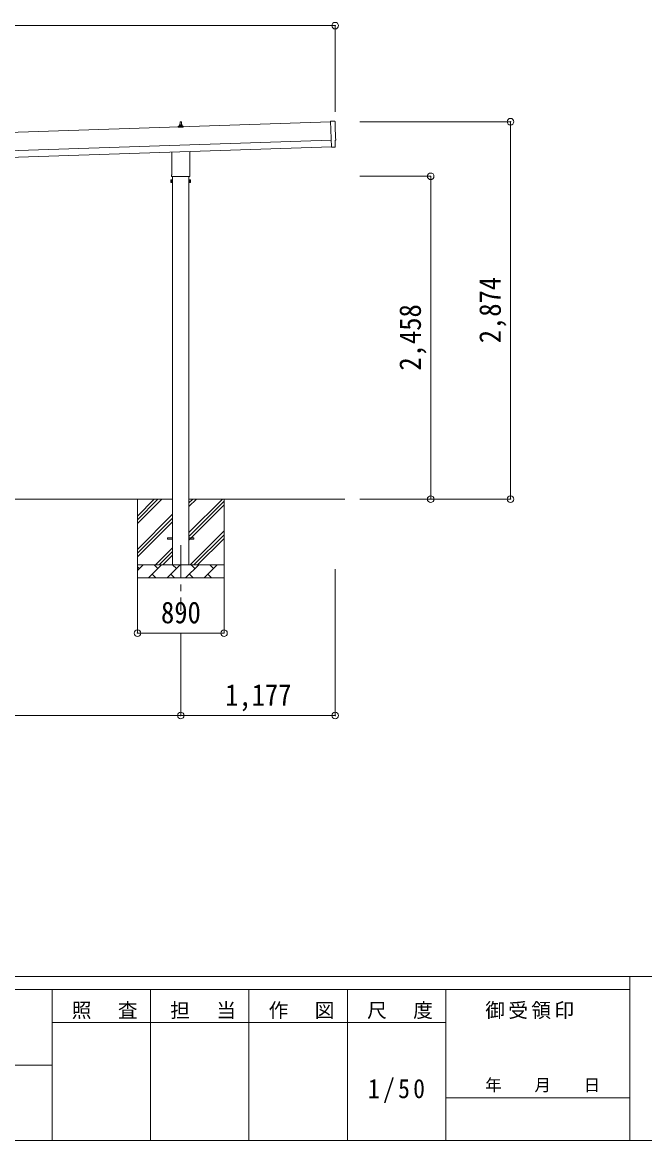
# Model space of a CAD drawing. Units: millimetres at full size, sheet at 1:50; some dimension numbers follow another scale. Extents: x -14053 to 14053, y -9700 to 9700.
# Drawn here: x 4276 to 9016, y -9700 to -1186 of the extents above; entities that cross this region are included whole.
import ezdxf
from ezdxf.enums import TextEntityAlignment as Align

# ---------------------------------------------------------------- set-up
doc = ezdxf.new("R2010")
doc.units = ezdxf.units.MM
doc.header["$LTSCALE"] = 50
doc.header["$PDMODE"] = 32
doc.header["$PDSIZE"] = 50
doc.linetypes.add('CHAIN1', pattern=[8, 5, -1, 1, -1])
for name, color, linetype, lineweight in [('0-0_0', 7, 'Continuous', 9), ('0-1_Defpoints', 4, 'Continuous', 9), ('0-6_PARTS1', 6, 'Continuous', 9), ('F-0', 7, 'Continuous', 9)]:
    doc.layers.add(name, color=color, linetype=linetype, lineweight=lineweight)
doc.styles.add('ＭＳ ゴシック', font='')
doc.styles.get('ＭＳ ゴシック').set_extended_font_data('MS Gothic')

msp = doc.modelspace()

# ---------------------------------------------------------------- linework, layer by layer
at = {"layer": '0-0_0'}
for p, q in [((5419.54, -4815.76), (2444.54, -4815.76)), ((5152.04, -4815.76), (5152.04, -5415.76)), ((5152.04, -5000.81), (5337.09, -4815.76)), ((5152.04, -4972.53), (5308.8, -4815.76)), ((5152.04, -4944.24), (5280.52, -4815.76)), ((6732.91, -4815.76), (5544.54, -4815.76)), ((5544.54, -5070.86), (5799.63, -4815.76)), ((5544.54, -4872.87), (5601.64, -4815.76)), ((5544.54, -4844.59), (5573.36, -4815.76)), ((5544.54, -5099.14), (5812.04, -4831.64)), ((5812.04, -4815.76), (5812.04, -5415.76)), ((5152.04, -5198.8), (5419.54, -4931.3)), ((5544.54, -5127.43), (5812.04, -4859.93)), ((5152.04, -5227.09), (5419.54, -4959.59)), ((5152.04, -5255.37), (5419.54, -4987.87)), ((5554.19, -5315.76), (5812.04, -5057.92)), ((5582.48, -5315.76), (5812.04, -5086.2)), ((5289.63, -5315.76), (5419.54, -5185.86)), ((5610.76, -5315.76), (5812.04, -5114.49)), ((5317.92, -5315.76), (5419.54, -5214.14)), ((5346.2, -5315.76), (5419.54, -5242.43)), ((5152.04, -5315.76), (5812.04, -5315.76)), ((5152.04, -5358.65), (5194.93, -5315.76)), ((5166.38, -5344.31), (5152.04, -5329.97)), ((5236.35, -5415.76), (5336.35, -5315.76)), ((5307.8, -5344.31), (5279.24, -5315.76)), ((5377.77, -5415.76), (5477.77, -5315.76)), ((5449.22, -5344.31), (5420.66, -5315.76)), ((5519.19, -5415.76), (5619.19, -5315.76)), ((5590.64, -5344.31), (5562.09, -5315.76)), ((5660.61, -5415.76), (5760.61, -5315.76)), ((5732.06, -5344.31), (5703.51, -5315.76)), ((5808.75, -5315.76), (5812.04, -5312.48)), ((5812.04, -5415.76), (5152.04, -5415.76)), ((5264.9, -5387.21), (5293.46, -5415.76)), ((5406.32, -5387.21), (5434.88, -5415.76)), ((5547.75, -5387.21), (5576.3, -5415.76)), ((5689.17, -5387.21), (5717.72, -5415.76))]:
    msp.add_line(p, q, dxfattribs=at)
at = {"layer": '0-1_Defpoints'}
for p, q in [((6623.4, -1942.68), (1240.39, -2122.11)), ((5476.04, -1968.17), (5476.76, -1944.64)), ((5477.76, -1943.67), (5486.31, -1943.67)), ((5487.31, -1944.64), (5488.04, -1968.17)), ((5463.79, -1983.67), (5463.79, -1975.95)), ((5500.29, -1983.67), (5463.79, -1983.67)), ((5464.17, -1975.17), (5499.9, -1975.17)), ((5464.55, -1974.98), (5471.27, -1973.35)), ((5471.65, -1973.17), (5492.42, -1973.17)), ((5472.04, -1972.38), (5472.04, -1968.17)), ((5473.04, -1968.17), (5491.04, -1968.17)), ((5492.04, -1972.38), (5492.04, -1968.17)), ((5499.52, -1974.98), (5492.8, -1973.35)), ((5500.29, -1983.67), (5500.29, -1975.95)), ((1245.05, -2262.04), (6628.06, -2082.6)), ((1246.72, -2312.01), (6629.73, -2132.57)), ((5413.74, -2347.65), (5413.74, -2173.11)), ((5550.34, -2168.55), (5550.34, -2347.65)), ((6629.82, -2135.34), (6629.86, -2136.34)), ((6649.48, -2135.69), (6656.38, -2135.09)), ((5412.04, -2356.43), (5412.04, -2350.93)), ((5549.97, -2359.93), (5414.1, -2359.93)), ((5419.54, -2359.93), (5419.54, -5315.76)), ((5544.54, -5315.76), (5544.54, -2359.93)), ((5552.04, -2350.93), (5552.04, -2356.43)), ((5408.04, -2385.93), (5408.79, -2384.61)), ((5408.04, -2385.93), (5408.04, -2402.93)), ((5408.04, -2402.93), (5408.79, -2404.24)), ((5415.04, -2389.52), (5408.79, -2389.52)), ((5415.04, -2399.33), (5408.79, -2399.33)), ((5415.04, -2404.24), (5408.79, -2404.24)), ((5417.54, -2403.63), (5415.04, -2403.63)), ((5546.54, -2403.63), (5549.04, -2403.63)), ((5549.04, -2389.52), (5555.28, -2389.52)), ((5549.04, -2399.33), (5555.28, -2399.33)), ((5549.04, -2404.24), (5555.28, -2404.24)), ((5556.04, -2385.93), (5555.28, -2384.61)), ((5556.04, -2402.93), (5555.28, -2404.24)), ((5556.04, -2385.93), (5556.04, -2402.93)), ((5382.04, -5111.26), (5419.54, -5111.26)), ((5382.04, -5120.26), (5382.04, -5111.26)), ((5382.04, -5120.26), (5419.54, -5120.26)), ((5544.54, -5111.26), (5582.04, -5111.26)), ((5544.54, -5120.26), (5582.04, -5120.26)), ((5582.04, -5120.26), (5582.04, -5111.26))]:
    msp.add_line(p, q, dxfattribs=at)
at = {"layer": '0-1_Defpoints', "color": 7, "linetype": 'CHAIN1'}
msp.add_line((5482.04, -5165.76), (5482.04, -5665.76), dxfattribs=at)
at = {"layer": '0-1_Defpoints'}
for points in [[(6654.84, -1938.19), (6623.23, -1937.59), (6629.82, -2135.34)], [(6659.12, -2132.01), (6657.55, -2085.01), (6658.15, -2084.99)], [(6648.73, -2135.44), (6648.04, -2134.83), (6629.86, -2136.34)], [(5415.04, -2404.24), (5415.04, -2384.61), (5408.79, -2384.61)], [(5415.04, -2403.63), (5415.04, -2385.23), (5417.54, -2385.23)], [(5549.04, -2403.63), (5549.04, -2385.23), (5546.54, -2385.23)], [(5549.04, -2404.24), (5549.04, -2384.61), (5555.28, -2384.61)]]:
    msp.add_lwpolyline(points, dxfattribs=at)
for points in [[(5417.54, -2404.93), (5417.54, -2383.93), (5419.54, -2383.93), (5419.54, -2404.93)], [(5546.54, -2404.93), (5546.54, -2383.93), (5544.54, -2383.93), (5544.54, -2404.93)]]:
    msp.add_lwpolyline(points, close=True, dxfattribs=at)
for centre, radius, start, end in [((5477.76, -1944.67), 1, 90, 178.60509), ((5486.31, -1944.67), 1, 1.39491, 90), ((5464.79, -1975.95), 1, 103.62699, 180), ((5471.04, -1972.38), 1, 283.62699, 0), ((5476.12, -1968.8), 4.13, 90, 171.17633), ((5473.04, -1969.17), 1, 90, 180), ((5485.37, -1968.17), 4.83, 133.60282, 180), ((5478.7, -1968.17), 4.83, 0, 46.39718), ((5487.95, -1968.8), 4.13, 8.82367, 90), ((5491.04, -1969.17), 1, 0, 90), ((5493.04, -1972.38), 1, 180, 256.37301), ((5499.29, -1975.95), 1, 0, 76.37301), ((5416.04, -2350.93), 4, 125.09963, 180), ((5416.04, -2356.43), 4, 180, 194.47751), ((5416.04, -2356.43), 4, 194.47751, 241.04498), ((5548.04, -2356.43), 4, 298.95502, 345.52249), ((5548.04, -2350.93), 4, 0, 54.90037), ((5548.04, -2356.43), 4, 345.52249, 0), ((5412.38, -2387.07), 4.34, 145.61575, 214.38425), ((5412.38, -2401.79), 4.34, 145.61575, 214.38425), ((5424.28, -2394.43), 16.24, 162.41205, 197.58795), ((5539.79, -2394.43), 16.24, 342.41205, 17.58795), ((5551.69, -2387.07), 4.34, 325.61575, 34.38425), ((5551.69, -2401.79), 4.34, 325.61575, 34.38425)]:
    msp.add_arc(centre, radius, start, end, dxfattribs=at)
for centre, major_axis, ratio, start_param, end_param in [((6654.78, -1941.19), (3, 0.1), 0.99863, 6.2683889, 7.8016218), ((11420.34, -1852.81), (-4760.73, -158.69), 0.99863, 6.2683889, 6.2976778), ((6658.01, -2080.59), (4.4, 0.15), 0.99863, 4.712389, 6.2976778), ((6649.39, -2134.69), (0.75, -0.666), 0.9974, 4.712389, 5.5252311), ((6656.12, -2132.1), (2.25, -2), 0.9974, 5.5252311, 7.0411395)]:
    msp.add_ellipse(centre, major_axis=major_axis, ratio=ratio, start_param=start_param, end_param=end_param, dxfattribs=at)
at = {"layer": '0-6_PARTS1'}
for p, q in [((1209.04, -1210.53), (6659.04, -1210.53)), ((6659.04, -1210.53), (6659.04, -1867.17)), ((7994.95, -1941.78), (6847.71, -1941.78)), ((7994.95, -4815.76), (7994.95, -1941.78)), ((7386.21, -2357.73), (6847.71, -2357.73)), ((7386.21, -4815.76), (7386.21, -2357.73)), ((7386.21, -4815.76), (6847.71, -4815.76)), ((7994.95, -4815.76), (6847.71, -4815.76)), ((6659.04, -6463.6), (6659.04, -5348.99)), ((5152.04, -5835.54), (5152.04, -5415.76)), ((5812.04, -5835.54), (5812.04, -5415.76)), ((5152.04, -5835.54), (5812.04, -5835.54)), ((5482.04, -6463.6), (5482.04, -5835.54)), ((2382.04, -6463.6), (5482.04, -6463.6)), ((5482.04, -6463.6), (6659.04, -6463.6))]:
    msp.add_line(p, q, dxfattribs=at)
for p in [(6659.04, -1210.53), (7994.95, -1941.78), (7386.21, -2357.73), (7386.21, -4815.76), (7994.95, -4815.76), (5152.04, -5835.54), (5812.04, -5835.54), (5482.04, -6463.6), (6659.04, -6463.6)]:
    msp.add_point(p, dxfattribs=at)
at = {"layer": 'F-0', "color": 5, "lineweight": 5}
for p, q in [((-14053.43, -8450), (13346.57, -8450)), ((8901.98, -8450), (8901.98, -9700)), ((-14053.43, -8550), (8901.98, -8550)), ((4501.97, -8550), (4501.97, -9700)), ((5251.97, -8550), (5251.97, -9700)), ((6001.97, -8550), (6001.97, -9700)), ((6751.97, -8550), (6751.97, -9700)), ((7501.97, -8550), (7501.97, -9700)), ((4501.97, -8800), (7501.97, -8800)), ((-5748.03, -9125), (4501.97, -9125)), ((7501.97, -9375), (8901.98, -9375)), ((-14053.43, -9700), (13346.57, -9700))]:
    msp.add_line(p, q, dxfattribs=at)

# ---------------------------------------------------------------- texts
at = {"layer": '0-6_PARTS1', "color": 7, "style": 'ＭＳ ゴシック', "width": 0.9}
for s, p in [('2,874', (7969.95, -3628.77)), ('2,458', (7361.21, -3836.74))]:
    msp.add_text(s, height=165, rotation=90, dxfattribs=at).set_placement(p, align=Align.BOTTOM_LEFT)
for s, p in [('890', (5332.04, -5810.54)), ('1,177', (5820.54, -6438.6))]:
    msp.add_text(s, height=165, dxfattribs=at).set_placement(p, align=Align.BOTTOM_LEFT)
at = {"layer": 'F-0', "style": 'ＭＳ ゴシック'}
msp.add_text('年\u3000\u3000月\u3000\u3000日', height=91.64, dxfattribs=at).set_placement((7801.98, -9350), align=Align.BOTTOM_LEFT)
at = {"layer": 'F-0', "attachment_point": 7, "style": 'ＭＳ ゴシック'}
for s, insert, char_height in [('\\T1.17;照\u3000査', (4651.98, -8775), 110), ('\\T1.17;担\u3000当', (5401.98, -8775), 110), ('\\T1.17;作\u3000図', (6151.97, -8775), 110), ('\\T1.17;尺\u3000度', (6901.98, -8775), 110), ('\\T1.17;御受領印', (7801.97, -8775), 110), ('\\T1.28;\\W0.9;1/50', (6908.22, -9412.5), 146.6)]:
    msp.add_mtext(s, dxfattribs=dict(at, insert=insert, char_height=char_height))

doc.saveas('drawing.dxf')
